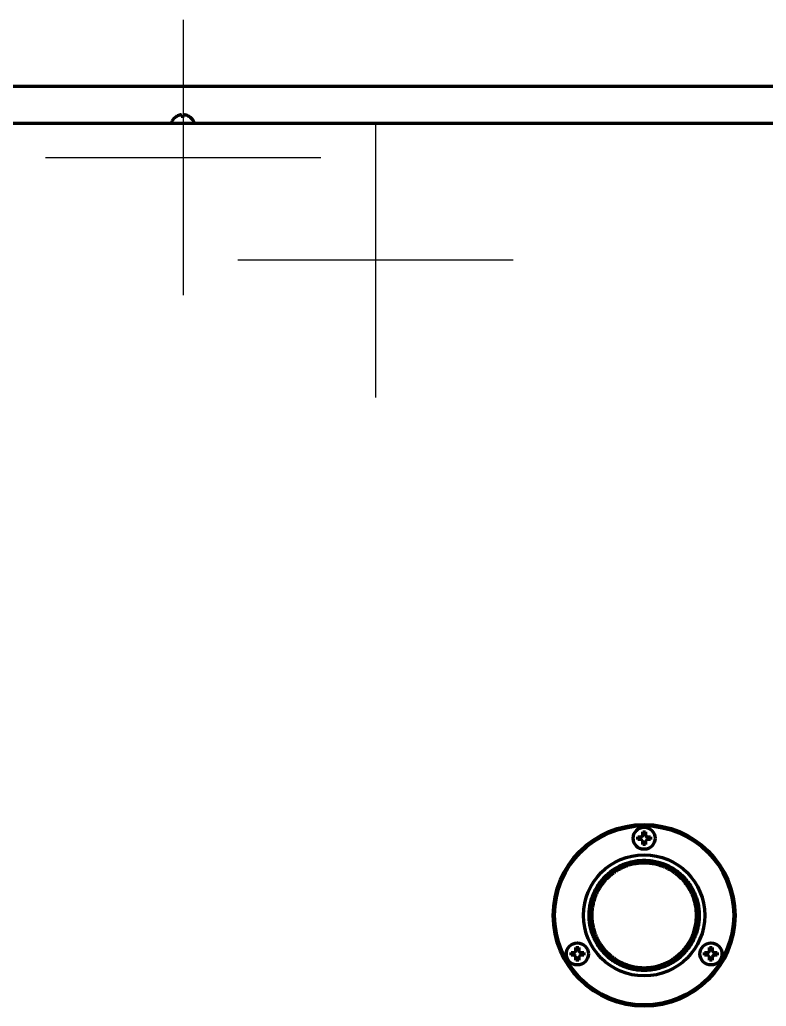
# Model space of a CAD drawing. Header units: inches. Extents: x -2983 to 7024, y 422 to 5529.
# Drawn here: x 3111.6 to 3382.6, y 1105.5 to 1463.7 of the extents above; entities that cross this region are included whole.
import ezdxf

# ---------------------------------------------------------------- set-up
doc = ezdxf.new("R2010")
doc.units = ezdxf.units.IN
doc.layers.add('GEOM', color=7, linetype='Continuous')

# ---------------------------------------------------------------- blocks, each defined once
blk = doc.blocks.new('A$C0B5A562A')
at = {"color": 6}
for p, q in [((0, 50), (0, -50)), ((-50, 0), (50, 0))]:
    blk.add_line(p, q, dxfattribs=at)
blk = doc.blocks.new('A$C76516A4E')
at = {"color": 3}
for p, q in [((0, 50), (0, -50)), ((-50, 0), (50, 0))]:
    blk.add_line(p, q, dxfattribs=at)

msp = doc.modelspace()

# ---------------------------------------------------------------- linework, layer by layer
at = {"linetype": 'Continuous', "lineweight": 70}
for p, q in [((2731.28, 1439.57), (3394.04, 1439.57)), ((2725.28, 1426.08), (3616.28, 1426.08)), ((3166.78, 1426.68), (3166.78, 1426.48)), ((3168.48, 1428.52), (3168.48, 1428.56)), ((3173.08, 1428.56), (3173.08, 1428.52)), ((3174.78, 1426.48), (3174.78, 1426.68)), ((3335.98, 1166.48), (3335.98, 1166.98)), ((3335.98, 1165.98), (3335.98, 1166.48)), ((3340.58, 1166.98), (3340.58, 1166.48)), ((3340.58, 1166.48), (3340.58, 1165.98)), ((3325.78, 1152.79), (3325.78, 1154.09)), ((3350.78, 1154.09), (3350.78, 1152.79)), ((3322.67, 1150.98), (3323.97, 1150.98)), ((3352.59, 1150.98), (3353.9, 1150.98)), ((3318.48, 1140.08), (3318.47, 1140.08)), ((3311.74, 1124.48), (3311.74, 1124.98)), ((3316.34, 1124.98), (3316.34, 1124.48)), ((3323.97, 1125.98), (3322.67, 1125.98)), ((3353.9, 1125.98), (3352.59, 1125.98)), ((3360.23, 1124.48), (3360.23, 1124.98)), ((3364.83, 1124.98), (3364.83, 1124.48)), ((3311.74, 1123.98), (3311.74, 1124.48)), ((3316.34, 1124.48), (3316.34, 1123.98)), ((3325.78, 1122.87), (3325.78, 1124.17)), ((3350.78, 1124.17), (3350.78, 1122.87)), ((3360.23, 1123.98), (3360.23, 1124.48)), ((3364.83, 1124.48), (3364.83, 1123.98))]:
    msp.add_line(p, q, dxfattribs=at)
for centre, radius in [((3338.28, 1138.48), 33), ((3338.28, 1138.48), 32.5), ((3338.28, 1166.48), 4), ((3338.28, 1138.48), 22), ((3314.04, 1124.48), 4), ((3362.53, 1124.48), 4)]:
    msp.add_circle(centre, radius, dxfattribs=at)
for centre, radius, start, end in [((3167.18, 1426.68), 0.4, 149.6988, 180), ((3167.18, 1426.48), 0.4, 180, 270), ((3170.98, 1424.46), 4.8, 121.3727, 149.6988), ((3170.59, 1424.46), 4.8, 30.3012, 58.6273), ((3174.38, 1426.48), 0.4, 270, 0), ((3174.38, 1426.68), 0.4, 0, 30.3012), ((3338.28, 1138.48), 19.88, 60, 130.8581), ((3338.28, 1138.48), 20, 128.6822, 141.3178), ((3338.28, 1138.48), 19.88, 319.0931, 60), ((3338.28, 1138.48), 20, 38.6822, 51.3178), ((3338.28, 1138.48), 19.88, 139.0087, 218.3944), ((3338.28, 1138.48), 19, 131.1395, 138.8605), ((3338.28, 1138.48), 19, 41.1395, 48.8605), ((3338.28, 1138.48), 20, 218.6822, 231.3178), ((3338.28, 1138.48), 19, 221.1395, 228.8605), ((3338.28, 1138.48), 19, 311.1395, 318.8605), ((3338.28, 1138.48), 20, 308.6822, 321.3178), ((3338.28, 1138.48), 19.88, 229.0538, 259.305)]:
    msp.add_arc(centre, radius, start, end, dxfattribs=at)
for points in [[(3169.78, 1429.07), (3169.73, 1429.06), (3169.62, 1429.03), (3169.46, 1428.98), (3169.3, 1428.92), (3169.15, 1428.86), (3168.99, 1428.8), (3168.84, 1428.72), (3168.67, 1428.63), (3168.55, 1428.56), (3168.48, 1428.52)], [(3170.28, 1429.07), (3170.26, 1429.08), (3170.21, 1429.08), (3170.13, 1429.09), (3170.06, 1429.09), (3169.99, 1429.09), (3169.92, 1429.09), (3169.85, 1429.08), (3169.81, 1429.08), (3169.78, 1429.07)], [(3171.28, 1428.52), (3171.12, 1428.54), (3170.78, 1428.57), (3170.45, 1428.54), (3170.28, 1428.52)], [(3171.78, 1429.07), (3171.76, 1429.08), (3171.71, 1429.08), (3171.64, 1429.09), (3171.57, 1429.09), (3171.5, 1429.09), (3171.43, 1429.09), (3171.36, 1429.08), (3171.31, 1429.08), (3171.28, 1429.07)], [(3171.28, 1429.07), (3171.28, 1429.06), (3171.28, 1429.03), (3171.28, 1428.98), (3171.28, 1428.92), (3171.28, 1428.86), (3171.28, 1428.8), (3171.28, 1428.72), (3171.28, 1428.63), (3171.28, 1428.56), (3171.28, 1428.52)], [(3337.78, 1167.48), (3337.78, 1167.53), (3337.78, 1167.64), (3337.78, 1167.8), (3337.78, 1167.96), (3337.78, 1168.12), (3337.78, 1168.27), (3337.78, 1168.42), (3337.78, 1168.59), (3337.78, 1168.71), (3337.78, 1168.78)], [(3337.78, 1168.78), (3337.95, 1168.78), (3338.28, 1168.78), (3338.62, 1168.78), (3338.78, 1168.78)], [(3337.28, 1165.98), (3337.23, 1165.98), (3337.12, 1165.98), (3336.96, 1165.98), (3336.8, 1165.98), (3336.65, 1165.98), (3336.49, 1165.98), (3336.34, 1165.98), (3336.17, 1165.98), (3336.05, 1165.98), (3335.98, 1165.98)], [(3337.28, 1166.98), (3337.31, 1167), (3337.36, 1167.05), (3337.43, 1167.12), (3337.5, 1167.19), (3337.57, 1167.26), (3337.64, 1167.33), (3337.71, 1167.41), (3337.76, 1167.45), (3337.78, 1167.48)], [(3337.78, 1165.48), (3337.76, 1165.5), (3337.71, 1165.55), (3337.63, 1165.63), (3337.56, 1165.7), (3337.49, 1165.77), (3337.42, 1165.84), (3337.35, 1165.91), (3337.31, 1165.95), (3337.28, 1165.98)], [(3338.78, 1164.18), (3338.62, 1164.18), (3338.28, 1164.18), (3337.95, 1164.18), (3337.78, 1164.18)], [(3338.78, 1167.48), (3338.81, 1167.45), (3338.86, 1167.4), (3338.94, 1167.33), (3339.01, 1167.26), (3339.08, 1167.18), (3339.15, 1167.12), (3339.21, 1167.05), (3339.26, 1167), (3339.28, 1166.98)], [(3339.28, 1165.98), (3339.26, 1165.95), (3339.21, 1165.91), (3339.14, 1165.84), (3339.07, 1165.76), (3339, 1165.69), (3338.93, 1165.62), (3338.86, 1165.55), (3338.81, 1165.5), (3338.78, 1165.48)], [(3338.78, 1165.48), (3338.78, 1165.42), (3338.78, 1165.32), (3338.78, 1165.15), (3338.78, 1164.99), (3338.78, 1164.84), (3338.78, 1164.69), (3338.78, 1164.53), (3338.78, 1164.36), (3338.78, 1164.24), (3338.78, 1164.18)], [(3339.28, 1166.98), (3339.34, 1166.98), (3339.45, 1166.98), (3339.61, 1166.98), (3339.77, 1166.98), (3339.92, 1166.98), (3340.07, 1166.98), (3340.23, 1166.98), (3340.4, 1166.98), (3340.52, 1166.98), (3340.58, 1166.98)], [(3313.04, 1124.98), (3313.06, 1125), (3313.11, 1125.05), (3313.18, 1125.12), (3313.25, 1125.19), (3313.32, 1125.26), (3313.39, 1125.33), (3313.46, 1125.41), (3313.51, 1125.45), (3313.54, 1125.48)], [(3313.54, 1125.48), (3313.54, 1125.53), (3313.54, 1125.64), (3313.54, 1125.8), (3313.54, 1125.96), (3313.54, 1126.12), (3313.54, 1126.27), (3313.54, 1126.42), (3313.54, 1126.59), (3313.54, 1126.71), (3313.54, 1126.78)], [(3313.54, 1126.78), (3313.7, 1126.78), (3314.04, 1126.78), (3314.37, 1126.78), (3314.54, 1126.78)], [(3314.54, 1125.48), (3314.56, 1125.45), (3314.61, 1125.4), (3314.69, 1125.33), (3314.76, 1125.26), (3314.83, 1125.18), (3314.9, 1125.12), (3314.97, 1125.05), (3315.01, 1125), (3315.04, 1124.98)], [(3315.04, 1124.98), (3315.09, 1124.98), (3315.2, 1124.98), (3315.36, 1124.98), (3315.52, 1124.98), (3315.67, 1124.98), (3315.83, 1124.98), (3315.98, 1124.98), (3316.15, 1124.98), (3316.27, 1124.98), (3316.34, 1124.98)], [(3361.53, 1124.98), (3361.56, 1125), (3361.6, 1125.05), (3361.68, 1125.12), (3361.75, 1125.19), (3361.82, 1125.26), (3361.89, 1125.33), (3361.96, 1125.41), (3362.01, 1125.45), (3362.03, 1125.48)], [(3362.03, 1125.48), (3362.03, 1125.53), (3362.03, 1125.64), (3362.03, 1125.8), (3362.03, 1125.96), (3362.03, 1126.12), (3362.03, 1126.27), (3362.03, 1126.42), (3362.03, 1126.59), (3362.03, 1126.71), (3362.03, 1126.78)], [(3362.03, 1126.78), (3362.2, 1126.78), (3362.53, 1126.78), (3362.87, 1126.78), (3363.03, 1126.78)], [(3363.03, 1125.48), (3363.06, 1125.45), (3363.11, 1125.4), (3363.18, 1125.33), (3363.26, 1125.26), (3363.33, 1125.18), (3363.39, 1125.12), (3363.46, 1125.05), (3363.51, 1125), (3363.53, 1124.98)], [(3363.53, 1124.98), (3363.59, 1124.98), (3363.7, 1124.98), (3363.86, 1124.98), (3364.02, 1124.98), (3364.17, 1124.98), (3364.32, 1124.98), (3364.48, 1124.98), (3364.65, 1124.98), (3364.77, 1124.98), (3364.83, 1124.98)], [(3313.04, 1123.98), (3312.98, 1123.98), (3312.87, 1123.98), (3312.71, 1123.98), (3312.55, 1123.98), (3312.4, 1123.98), (3312.25, 1123.98), (3312.09, 1123.98), (3311.92, 1123.98), (3311.8, 1123.98), (3311.74, 1123.98)], [(3313.54, 1123.48), (3313.51, 1123.5), (3313.46, 1123.55), (3313.38, 1123.63), (3313.31, 1123.7), (3313.24, 1123.77), (3313.17, 1123.84), (3313.1, 1123.91), (3313.06, 1123.95), (3313.04, 1123.98)], [(3314.54, 1122.18), (3314.37, 1122.18), (3314.04, 1122.18), (3313.7, 1122.18), (3313.54, 1122.18)], [(3315.04, 1123.98), (3315.01, 1123.95), (3314.96, 1123.91), (3314.89, 1123.84), (3314.82, 1123.76), (3314.75, 1123.69), (3314.68, 1123.62), (3314.61, 1123.55), (3314.56, 1123.5), (3314.54, 1123.48)], [(3314.54, 1123.48), (3314.54, 1123.42), (3314.54, 1123.32), (3314.54, 1123.15), (3314.54, 1122.99), (3314.54, 1122.84), (3314.54, 1122.69), (3314.54, 1122.53), (3314.54, 1122.36), (3314.54, 1122.24), (3314.54, 1122.18)], [(3361.53, 1123.98), (3361.48, 1123.98), (3361.37, 1123.98), (3361.21, 1123.98), (3361.05, 1123.98), (3360.89, 1123.98), (3360.74, 1123.98), (3360.59, 1123.98), (3360.42, 1123.98), (3360.3, 1123.98), (3360.23, 1123.98)], [(3362.03, 1123.48), (3362.01, 1123.5), (3361.96, 1123.55), (3361.88, 1123.63), (3361.81, 1123.7), (3361.74, 1123.77), (3361.67, 1123.84), (3361.6, 1123.91), (3361.56, 1123.95), (3361.53, 1123.98)], [(3363.03, 1122.18), (3362.87, 1122.18), (3362.53, 1122.18), (3362.2, 1122.18), (3362.03, 1122.18)], [(3363.53, 1123.98), (3363.51, 1123.95), (3363.46, 1123.91), (3363.39, 1123.84), (3363.32, 1123.76), (3363.25, 1123.69), (3363.18, 1123.62), (3363.1, 1123.55), (3363.06, 1123.5), (3363.03, 1123.48)], [(3363.03, 1123.48), (3363.03, 1123.42), (3363.03, 1123.32), (3363.03, 1123.15), (3363.03, 1122.99), (3363.03, 1122.84), (3363.03, 1122.69), (3363.03, 1122.53), (3363.03, 1122.36), (3363.03, 1122.24), (3363.03, 1122.18)]]:
    msp.add_open_spline(points, degree=3, dxfattribs=at)
for points, knots in [([(3170.28, 1428.52), (3170.28, 1428.65), (3170.28, 1428.76), (3170.28, 1428.89), (3170.28, 1428.93), (3170.28, 1429.01), (3170.28, 1429.04), (3170.28, 1429.07)], [0, 0, 0, 0, 0.5, 0.5, 0.75, 0.75, 1, 1, 1, 1]), ([(3173.08, 1428.52), (3172.88, 1428.65), (3172.67, 1428.76), (3172.35, 1428.89), (3172.24, 1428.93), (3172.01, 1429.01), (3171.9, 1429.04), (3171.78, 1429.07)], [0, 0, 0, 0, 0.5, 0.5, 0.75, 0.75, 1, 1, 1, 1]), ([(3338.78, 1168.78), (3338.78, 1168.57), (3338.78, 1168.37), (3338.78, 1168.04), (3338.78, 1167.93), (3338.78, 1167.71), (3338.78, 1167.59), (3338.78, 1167.48)], [0, 0, 0, 0, 0.5, 0.5, 0.75, 0.75, 1, 1, 1, 1]), ([(3335.98, 1166.98), (3336.19, 1166.98), (3336.4, 1166.98), (3336.72, 1166.98), (3336.83, 1166.98), (3337.06, 1166.98), (3337.17, 1166.98), (3337.28, 1166.98)], [0, 0, 0, 0, 0.5, 0.5, 0.75, 0.75, 1, 1, 1, 1]), ([(3337.78, 1164.18), (3337.78, 1164.38), (3337.78, 1164.59), (3337.78, 1164.92), (3337.78, 1165.03), (3337.78, 1165.25), (3337.78, 1165.36), (3337.78, 1165.48)], [0, 0, 0, 0, 0.5, 0.5, 0.75, 0.75, 1, 1, 1, 1]), ([(3340.58, 1165.98), (3340.38, 1165.98), (3340.17, 1165.98), (3339.85, 1165.98), (3339.74, 1165.98), (3339.51, 1165.98), (3339.4, 1165.98), (3339.28, 1165.98)], [0, 0, 0, 0, 0.5, 0.5, 0.75, 0.75, 1, 1, 1, 1]), ([(3325.78, 1154.09), (3325.79, 1154.09), (3325.8, 1154.1), (3325.84, 1154.14), (3325.88, 1154.16), (3325.93, 1154.21), (3325.94, 1154.22), (3325.97, 1154.23), (3326, 1154.26), (3326.05, 1154.3), (3326.14, 1154.37), (3326.21, 1154.42), (3326.36, 1154.53), (3326.44, 1154.59), (3326.61, 1154.72), (3326.7, 1154.78), (3326.89, 1154.92), (3326.99, 1154.98), (3327.2, 1155.12), (3327.3, 1155.19), (3327.52, 1155.34), (3327.63, 1155.41), (3327.81, 1155.52), (3327.9, 1155.57), (3327.99, 1155.62), (3328.05, 1155.66), (3328.08, 1155.68), (3328.35, 1155.84), (3328.61, 1155.98), (3329.13, 1156.26), (3329.4, 1156.4), (3329.95, 1156.66), (3330.23, 1156.79), (3330.67, 1156.97), (3330.81, 1157.03), (3331.04, 1157.12), (3331.11, 1157.15), (3331.26, 1157.2), (3331.34, 1157.23), (3331.72, 1157.37), (3332.03, 1157.48), (3332.65, 1157.67), (3332.97, 1157.76), (3333.61, 1157.93), (3333.93, 1158), (3334.58, 1158.14), (3334.92, 1158.19), (3335.33, 1158.26), (3335.42, 1158.27), (3335.59, 1158.3), (3335.84, 1158.33), (3336.09, 1158.36), (3336.6, 1158.41), (3337.27, 1158.46), (3338.28, 1158.49), (3339.3, 1158.46), (3339.98, 1158.41), (3340.4, 1158.37), (3340.48, 1158.36), (3340.65, 1158.34), (3340.91, 1158.31), (3341.16, 1158.27), (3341.66, 1158.19), (3341.99, 1158.13), (3342.64, 1158), (3342.96, 1157.93), (3343.6, 1157.76), (3343.91, 1157.67), (3344.54, 1157.48), (3344.85, 1157.37), (3345.23, 1157.23), (3345.3, 1157.21), (3345.45, 1157.15), (3345.68, 1157.06), (3345.9, 1156.97), (3346.33, 1156.79), (3346.62, 1156.66), (3347.17, 1156.4), (3347.44, 1156.26), (3347.96, 1155.98), (3348.21, 1155.84), (3348.52, 1155.66), (3348.58, 1155.63), (3348.7, 1155.55), (3348.76, 1155.52), (3348.93, 1155.41), (3349.04, 1155.34), (3349.26, 1155.19), (3349.37, 1155.12), (3349.58, 1154.98), (3349.68, 1154.92), (3349.8, 1154.83), (3349.82, 1154.82), (3349.87, 1154.78), (3349.94, 1154.73), (3350, 1154.68), (3350.13, 1154.59), (3350.21, 1154.53), (3350.36, 1154.42), (3350.43, 1154.37), (3350.5, 1154.31), (3350.52, 1154.3), (3350.55, 1154.28), (3350.56, 1154.27), (3350.6, 1154.23), (3350.63, 1154.22), (3350.69, 1154.16), (3350.73, 1154.14), (3350.75, 1154.11), (3350.76, 1154.11), (3350.77, 1154.1), (3350.77, 1154.1), (3350.78, 1154.09), (3350.78, 1154.09), (3350.78, 1154.09)], [0, 0, 0, 0, 0.015003, 0.015003, 0.030643, 0.030643, 0.034552, 0.034552, 0.038462, 0.046282, 0.046282, 0.061921, 0.061921, 0.07756, 0.07756, 0.0932, 0.0932, 0.108839, 0.108839, 0.124478, 0.124478, 0.140118, 0.140118, 0.147937, 0.151847, 0.151847, 0.155757, 0.155757, 0.187036, 0.187036, 0.218314, 0.218314, 0.249593, 0.249593, 0.265232, 0.265232, 0.273052, 0.273052, 0.280872, 0.280872, 0.31215, 0.31215, 0.343429, 0.343429, 0.374707, 0.374707, 0.405986, 0.405986, 0.413806, 0.413806, 0.421625, 0.437265, 0.437265, 0.468543, 0.499822, 0.531101, 0.562379, 0.562379, 0.570199, 0.570199, 0.578018, 0.593658, 0.593658, 0.624936, 0.624936, 0.656215, 0.656215, 0.687494, 0.687494, 0.718772, 0.718772, 0.726592, 0.726592, 0.734412, 0.750051, 0.750051, 0.78133, 0.78133, 0.812608, 0.812608, 0.843887, 0.843887, 0.851706, 0.851706, 0.859526, 0.859526, 0.875165, 0.875165, 0.890805, 0.890805, 0.906444, 0.906444, 0.910354, 0.910354, 0.914264, 0.922083, 0.922083, 0.937723, 0.937723, 0.953362, 0.953362, 0.957272, 0.957272, 0.961182, 0.961182, 0.969001, 0.969001, 0.984641, 0.984641, 0.98855, 0.98855, 0.99246, 0.99246, 1, 1, 1, 1]), ([(3350.78, 1152.79), (3350.78, 1152.79), (3350.77, 1152.8), (3350.73, 1152.84), (3350.69, 1152.87), (3350.64, 1152.92), (3350.62, 1152.93), (3350.6, 1152.95), (3350.56, 1152.98), (3350.52, 1153.01), (3350.43, 1153.09), (3350.36, 1153.15), (3350.25, 1153.24), (3350.21, 1153.27), (3350.15, 1153.32), (3350.13, 1153.33), (3350.09, 1153.37), (3350.06, 1153.38), (3349.96, 1153.47), (3349.87, 1153.54), (3349.68, 1153.68), (3349.58, 1153.76), (3349.37, 1153.91), (3349.27, 1153.98), (3349.05, 1154.13), (3348.94, 1154.21), (3348.77, 1154.33), (3348.71, 1154.36), (3348.62, 1154.42), (3348.59, 1154.44), (3348.53, 1154.48), (3348.5, 1154.5), (3348.23, 1154.67), (3347.98, 1154.82), (3347.46, 1155.12), (3347.19, 1155.26), (3346.64, 1155.54), (3346.36, 1155.68), (3345.92, 1155.87), (3345.78, 1155.94), (3345.55, 1156.03), (3345.48, 1156.06), (3345.33, 1156.12), (3345.25, 1156.15), (3344.87, 1156.3), (3344.56, 1156.41), (3343.94, 1156.62), (3343.62, 1156.72), (3342.98, 1156.89), (3342.66, 1156.97), (3342, 1157.11), (3341.67, 1157.18), (3341.24, 1157.25), (3341.16, 1157.26), (3340.99, 1157.28), (3340.74, 1157.32), (3340.48, 1157.35), (3339.98, 1157.41), (3339.3, 1157.46), (3338.62, 1157.48), (3337.94, 1157.48), (3337.6, 1157.47), (3337.08, 1157.44), (3336.83, 1157.42), (3336.57, 1157.4), (3336.4, 1157.38), (3336.32, 1157.38), (3335.89, 1157.33), (3335.55, 1157.28), (3334.88, 1157.17), (3334.55, 1157.11), (3333.9, 1156.97), (3333.57, 1156.89), (3332.93, 1156.71), (3332.62, 1156.62), (3332.15, 1156.46), (3331.99, 1156.41), (3331.76, 1156.32), (3331.68, 1156.29), (3331.53, 1156.24), (3331.45, 1156.21), (3331.08, 1156.06), (3330.78, 1155.94), (3330.2, 1155.68), (3329.92, 1155.54), (3329.38, 1155.26), (3329.11, 1155.12), (3328.6, 1154.82), (3328.35, 1154.67), (3328.04, 1154.48), (3327.98, 1154.44), (3327.87, 1154.37), (3327.81, 1154.33), (3327.63, 1154.21), (3327.52, 1154.14), (3327.3, 1153.98), (3327.19, 1153.91), (3326.99, 1153.76), (3326.89, 1153.68), (3326.77, 1153.59), (3326.75, 1153.57), (3326.7, 1153.54), (3326.68, 1153.52), (3326.61, 1153.47), (3326.57, 1153.43), (3326.44, 1153.33), (3326.36, 1153.27), (3326.21, 1153.15), (3326.14, 1153.09), (3326.05, 1153.01), (3326.02, 1152.99), (3325.98, 1152.96), (3325.97, 1152.95), (3325.94, 1152.93), (3325.93, 1152.92), (3325.88, 1152.87), (3325.84, 1152.84), (3325.8, 1152.8), (3325.78, 1152.79), (3325.78, 1152.79)], [0, 0, 0, 0, 0.015015, 0.015015, 0.030652, 0.030652, 0.034561, 0.034561, 0.03847, 0.046289, 0.046289, 0.061926, 0.061926, 0.069744, 0.069744, 0.073654, 0.073654, 0.077563, 0.077563, 0.0932, 0.0932, 0.108837, 0.108837, 0.124474, 0.124474, 0.140111, 0.140111, 0.147929, 0.147929, 0.151839, 0.151839, 0.155748, 0.155748, 0.187022, 0.187022, 0.218296, 0.218296, 0.24957, 0.24957, 0.265207, 0.265207, 0.273025, 0.273025, 0.280844, 0.280844, 0.312118, 0.312118, 0.343392, 0.343392, 0.374666, 0.374666, 0.40594, 0.40594, 0.413758, 0.413758, 0.421577, 0.437214, 0.437214, 0.468488, 0.499762, 0.499762, 0.531036, 0.531036, 0.546673, 0.554491, 0.554491, 0.56231, 0.56231, 0.593584, 0.593584, 0.624858, 0.624858, 0.656132, 0.656132, 0.687406, 0.687406, 0.703043, 0.703043, 0.710861, 0.710861, 0.71868, 0.71868, 0.749954, 0.749954, 0.781228, 0.781228, 0.812502, 0.812502, 0.843776, 0.843776, 0.851594, 0.851594, 0.859413, 0.859413, 0.87505, 0.87505, 0.890687, 0.890687, 0.906324, 0.906324, 0.910233, 0.910233, 0.914142, 0.914142, 0.921961, 0.921961, 0.937597, 0.937597, 0.953234, 0.953234, 0.961053, 0.961053, 0.964962, 0.964962, 0.968871, 0.968871, 0.984508, 0.984508, 1, 1, 1, 1]), ([(3322.67, 1125.98), (3322.67, 1125.98), (3322.66, 1125.99), (3322.63, 1126.04), (3322.6, 1126.07), (3322.56, 1126.12), (3322.55, 1126.14), (3322.53, 1126.16), (3322.5, 1126.2), (3322.46, 1126.24), (3322.39, 1126.33), (3322.34, 1126.4), (3322.23, 1126.55), (3322.17, 1126.63), (3322.05, 1126.8), (3321.98, 1126.89), (3321.85, 1127.08), (3321.78, 1127.18), (3321.64, 1127.39), (3321.57, 1127.49), (3321.43, 1127.71), (3321.36, 1127.83), (3321.25, 1128), (3321.19, 1128.09), (3321.14, 1128.18), (3321.1, 1128.24), (3321.08, 1128.27), (3320.92, 1128.54), (3320.78, 1128.8), (3320.5, 1129.32), (3320.37, 1129.59), (3320.1, 1130.14), (3319.98, 1130.42), (3319.79, 1130.86), (3319.73, 1131), (3319.64, 1131.23), (3319.62, 1131.3), (3319.56, 1131.45), (3319.53, 1131.53), (3319.39, 1131.91), (3319.29, 1132.22), (3319.09, 1132.84), (3319, 1133.16), (3318.84, 1133.8), (3318.76, 1134.12), (3318.63, 1134.77), (3318.57, 1135.1), (3318.5, 1135.52), (3318.49, 1135.61), (3318.47, 1135.77), (3318.43, 1136.03), (3318.4, 1136.28), (3318.35, 1136.79), (3318.33, 1137.13), (3318.3, 1137.64), (3318.29, 1137.81), (3318.29, 1138.15), (3318.28, 1138.32), (3318.28, 1138.83), (3318.29, 1139.18), (3318.33, 1139.85), (3318.38, 1140.53), (3318.47, 1141.19), (3318.57, 1141.85), (3318.63, 1142.18), (3318.73, 1142.67), (3318.76, 1142.84), (3318.82, 1143.08), (3318.84, 1143.16), (3318.88, 1143.32), (3318.9, 1143.4), (3319, 1143.81), (3319.09, 1144.12), (3319.29, 1144.75), (3319.39, 1145.05), (3319.61, 1145.65), (3319.73, 1145.95), (3319.97, 1146.52), (3320.1, 1146.81), (3320.3, 1147.22), (3320.36, 1147.36), (3320.47, 1147.56), (3320.5, 1147.63), (3320.57, 1147.76), (3320.6, 1147.83), (3320.78, 1148.16), (3320.92, 1148.41), (3321.14, 1148.77), (3321.21, 1148.89), (3321.35, 1149.12), (3321.42, 1149.24), (3321.53, 1149.4), (3321.57, 1149.46), (3321.64, 1149.56), (3321.67, 1149.62), (3321.78, 1149.77), (3321.85, 1149.87), (3321.98, 1150.06), (3322.04, 1150.15), (3322.17, 1150.32), (3322.23, 1150.4), (3322.3, 1150.5), (3322.31, 1150.52), (3322.34, 1150.55), (3322.35, 1150.57), (3322.39, 1150.62), (3322.42, 1150.65), (3322.49, 1150.74), (3322.53, 1150.8), (3322.58, 1150.86), (3322.6, 1150.88), (3322.62, 1150.91), (3322.62, 1150.92), (3322.63, 1150.93), (3322.64, 1150.94), (3322.66, 1150.97), (3322.67, 1150.98), (3322.67, 1150.98)], [0, 0, 0, 0, 0.015001, 0.015001, 0.030638, 0.030638, 0.034548, 0.034548, 0.038457, 0.046276, 0.046276, 0.061913, 0.061913, 0.07755, 0.07755, 0.093188, 0.093188, 0.108825, 0.108825, 0.124463, 0.124463, 0.1401, 0.1401, 0.147919, 0.151828, 0.151828, 0.155737, 0.155737, 0.187012, 0.187012, 0.218287, 0.218287, 0.249561, 0.249561, 0.265199, 0.265199, 0.273017, 0.273017, 0.280836, 0.280836, 0.312111, 0.312111, 0.343385, 0.343385, 0.37466, 0.37466, 0.405935, 0.405935, 0.413753, 0.413753, 0.421572, 0.437209, 0.437209, 0.468484, 0.468484, 0.484122, 0.484122, 0.499759, 0.499759, 0.531034, 0.531034, 0.562308, 0.593583, 0.593583, 0.624858, 0.624858, 0.640495, 0.640495, 0.648314, 0.648314, 0.656132, 0.656132, 0.687407, 0.687407, 0.718682, 0.718682, 0.749956, 0.749956, 0.781231, 0.781231, 0.796868, 0.796868, 0.804687, 0.804687, 0.812506, 0.812506, 0.84378, 0.84378, 0.859418, 0.859418, 0.875055, 0.875055, 0.882874, 0.882874, 0.890693, 0.890693, 0.90633, 0.90633, 0.921967, 0.921967, 0.937605, 0.937605, 0.941514, 0.941514, 0.945423, 0.945423, 0.953242, 0.953242, 0.968879, 0.968879, 0.976698, 0.976698, 0.980607, 0.980607, 0.984517, 0.984517, 1, 1, 1, 1]), ([(3323.97, 1150.98), (3323.97, 1150.98), (3323.96, 1150.96), (3323.92, 1150.92), (3323.89, 1150.88), (3323.85, 1150.83), (3323.84, 1150.82), (3323.82, 1150.79), (3323.78, 1150.76), (3323.75, 1150.71), (3323.67, 1150.62), (3323.61, 1150.55), (3323.52, 1150.44), (3323.49, 1150.4), (3323.44, 1150.34), (3323.43, 1150.32), (3323.39, 1150.28), (3323.38, 1150.26), (3323.29, 1150.15), (3323.22, 1150.06), (3323.08, 1149.87), (3323.01, 1149.77), (3322.86, 1149.57), (3322.78, 1149.46), (3322.63, 1149.25), (3322.55, 1149.13), (3322.44, 1148.96), (3322.4, 1148.9), (3322.34, 1148.81), (3322.32, 1148.78), (3322.28, 1148.73), (3322.27, 1148.7), (3322.09, 1148.42), (3321.94, 1148.17), (3321.65, 1147.66), (3321.5, 1147.39), (3321.22, 1146.84), (3321.09, 1146.56), (3320.89, 1146.12), (3320.83, 1145.98), (3320.73, 1145.75), (3320.7, 1145.68), (3320.64, 1145.53), (3320.61, 1145.45), (3320.46, 1145.07), (3320.35, 1144.77), (3320.15, 1144.14), (3320.05, 1143.83), (3319.87, 1143.19), (3319.79, 1142.86), (3319.65, 1142.2), (3319.59, 1141.87), (3319.52, 1141.45), (3319.5, 1141.37), (3319.48, 1141.2), (3319.44, 1140.94), (3319.41, 1140.69), (3319.36, 1140.18), (3319.33, 1139.84), (3319.3, 1139.32), (3319.3, 1139.15), (3319.29, 1138.81), (3319.28, 1138.64), (3319.28, 1138.12), (3319.29, 1137.78), (3319.33, 1137.1), (3319.39, 1136.42), (3319.48, 1135.75), (3319.59, 1135.08), (3319.65, 1134.75), (3319.76, 1134.26), (3319.8, 1134.1), (3319.86, 1133.85), (3319.88, 1133.77), (3319.92, 1133.61), (3319.94, 1133.53), (3320.05, 1133.12), (3320.15, 1132.81), (3320.35, 1132.18), (3320.46, 1131.88), (3320.7, 1131.28), (3320.82, 1130.98), (3321.08, 1130.41), (3321.22, 1130.13), (3321.43, 1129.71), (3321.5, 1129.57), (3321.64, 1129.3), (3321.72, 1129.17), (3321.94, 1128.78), (3322.09, 1128.53), (3322.32, 1128.17), (3322.4, 1128.05), (3322.55, 1127.82), (3322.63, 1127.71), (3322.74, 1127.55), (3322.78, 1127.49), (3322.84, 1127.41), (3322.86, 1127.39), (3322.89, 1127.33), (3322.91, 1127.31), (3323.01, 1127.18), (3323.08, 1127.08), (3323.22, 1126.89), (3323.29, 1126.8), (3323.43, 1126.63), (3323.49, 1126.55), (3323.57, 1126.46), (3323.58, 1126.44), (3323.61, 1126.4), (3323.66, 1126.35), (3323.7, 1126.3), (3323.77, 1126.21), (3323.82, 1126.16), (3323.87, 1126.1), (3323.87, 1126.09), (3323.89, 1126.07), (3323.9, 1126.06), (3323.92, 1126.04), (3323.93, 1126.02), (3323.96, 1125.99), (3323.97, 1125.98), (3323.97, 1125.98)], [0, 0, 0, 0, 0.015014, 0.015014, 0.030651, 0.030651, 0.034561, 0.034561, 0.03847, 0.046288, 0.046288, 0.061925, 0.061925, 0.069744, 0.069744, 0.073653, 0.073653, 0.077562, 0.077562, 0.093199, 0.093199, 0.108837, 0.108837, 0.124474, 0.124474, 0.140111, 0.140111, 0.147929, 0.147929, 0.151838, 0.151838, 0.155748, 0.155748, 0.187022, 0.187022, 0.218296, 0.218296, 0.24957, 0.24957, 0.265207, 0.265207, 0.273025, 0.273025, 0.280844, 0.280844, 0.312118, 0.312118, 0.343392, 0.343392, 0.374666, 0.374666, 0.40594, 0.40594, 0.413759, 0.413759, 0.421577, 0.437214, 0.437214, 0.468488, 0.468488, 0.484125, 0.484125, 0.499762, 0.499762, 0.531036, 0.531036, 0.56231, 0.593584, 0.593584, 0.624858, 0.624858, 0.640495, 0.640495, 0.648314, 0.648314, 0.656132, 0.656132, 0.687406, 0.687406, 0.718681, 0.718681, 0.749955, 0.749955, 0.781229, 0.781229, 0.796866, 0.796866, 0.812503, 0.812503, 0.843777, 0.843777, 0.859414, 0.859414, 0.875051, 0.875051, 0.882869, 0.882869, 0.886779, 0.886779, 0.890688, 0.890688, 0.906325, 0.906325, 0.921962, 0.921962, 0.937599, 0.937599, 0.941508, 0.941508, 0.945417, 0.953236, 0.953236, 0.968873, 0.968873, 0.972782, 0.972782, 0.976691, 0.976691, 0.98451, 0.98451, 1, 1, 1, 1]), ([(3352.59, 1125.98), (3352.59, 1125.98), (3352.6, 1125.99), (3352.64, 1126.04), (3352.67, 1126.07), (3352.72, 1126.13), (3352.73, 1126.14), (3352.75, 1126.16), (3352.78, 1126.2), (3352.82, 1126.24), (3352.9, 1126.33), (3352.95, 1126.4), (3353.04, 1126.51), (3353.08, 1126.55), (3353.12, 1126.61), (3353.14, 1126.63), (3353.17, 1126.67), (3353.19, 1126.7), (3353.28, 1126.8), (3353.35, 1126.89), (3353.49, 1127.08), (3353.56, 1127.18), (3353.71, 1127.39), (3353.79, 1127.49), (3353.94, 1127.71), (3354.01, 1127.82), (3354.13, 1127.99), (3354.17, 1128.05), (3354.23, 1128.14), (3354.25, 1128.17), (3354.28, 1128.23), (3354.3, 1128.26), (3354.48, 1128.53), (3354.63, 1128.78), (3354.92, 1129.3), (3355.07, 1129.57), (3355.35, 1130.11), (3355.48, 1130.4), (3355.68, 1130.83), (3355.74, 1130.98), (3355.84, 1131.2), (3355.87, 1131.28), (3355.93, 1131.43), (3355.96, 1131.5), (3356.11, 1131.88), (3356.22, 1132.19), (3356.42, 1132.81), (3356.52, 1133.13), (3356.69, 1133.77), (3356.77, 1134.09), (3356.92, 1134.75), (3356.98, 1135.08), (3357.05, 1135.5), (3357.06, 1135.59), (3357.09, 1135.76), (3357.12, 1136.01), (3357.16, 1136.27), (3357.21, 1136.78), (3357.24, 1137.12), (3357.27, 1137.63), (3357.27, 1137.8), (3357.28, 1138.15), (3357.28, 1138.32), (3357.28, 1138.84), (3357.27, 1139.18), (3357.24, 1139.86), (3357.18, 1140.54), (3357.09, 1141.21), (3356.98, 1141.87), (3356.92, 1142.2), (3356.81, 1142.7), (3356.77, 1142.86), (3356.71, 1143.1), (3356.69, 1143.19), (3356.65, 1143.35), (3356.63, 1143.43), (3356.52, 1143.83), (3356.42, 1144.15), (3356.21, 1144.77), (3356.1, 1145.08), (3355.87, 1145.68), (3355.75, 1145.97), (3355.49, 1146.55), (3355.35, 1146.83), (3355.14, 1147.24), (3355.07, 1147.38), (3354.92, 1147.65), (3354.85, 1147.78), (3354.63, 1148.17), (3354.47, 1148.42), (3354.25, 1148.78), (3354.17, 1148.9), (3354.02, 1149.13), (3353.94, 1149.24), (3353.83, 1149.41), (3353.79, 1149.46), (3353.73, 1149.54), (3353.71, 1149.57), (3353.67, 1149.62), (3353.65, 1149.65), (3353.56, 1149.77), (3353.49, 1149.87), (3353.34, 1150.06), (3353.27, 1150.15), (3353.14, 1150.32), (3353.08, 1150.4), (3353, 1150.5), (3352.98, 1150.52), (3352.95, 1150.55), (3352.91, 1150.6), (3352.87, 1150.65), (3352.79, 1150.74), (3352.75, 1150.8), (3352.7, 1150.85), (3352.69, 1150.86), (3352.68, 1150.88), (3352.67, 1150.89), (3352.65, 1150.92), (3352.63, 1150.93), (3352.6, 1150.97), (3352.59, 1150.98), (3352.59, 1150.98)], [0, 0, 0, 0, 0.015014, 0.015014, 0.030651, 0.030651, 0.034561, 0.034561, 0.03847, 0.046288, 0.046288, 0.061925, 0.061925, 0.069744, 0.069744, 0.073653, 0.073653, 0.077562, 0.077562, 0.093199, 0.093199, 0.108837, 0.108837, 0.124474, 0.124474, 0.140111, 0.140111, 0.147929, 0.147929, 0.151838, 0.151838, 0.155748, 0.155748, 0.187022, 0.187022, 0.218296, 0.218296, 0.24957, 0.24957, 0.265207, 0.265207, 0.273025, 0.273025, 0.280844, 0.280844, 0.312118, 0.312118, 0.343392, 0.343392, 0.374666, 0.374666, 0.40594, 0.40594, 0.413759, 0.413759, 0.421577, 0.437214, 0.437214, 0.468488, 0.468488, 0.484125, 0.484125, 0.499762, 0.499762, 0.531036, 0.531036, 0.56231, 0.593584, 0.593584, 0.624858, 0.624858, 0.640495, 0.640495, 0.648314, 0.648314, 0.656132, 0.656132, 0.687406, 0.687406, 0.718681, 0.718681, 0.749955, 0.749955, 0.781229, 0.781229, 0.796866, 0.796866, 0.812503, 0.812503, 0.843777, 0.843777, 0.859414, 0.859414, 0.875051, 0.875051, 0.882869, 0.882869, 0.886779, 0.886779, 0.890688, 0.890688, 0.906325, 0.906325, 0.921962, 0.921962, 0.937599, 0.937599, 0.941508, 0.941508, 0.945417, 0.953236, 0.953236, 0.968873, 0.968873, 0.972782, 0.972782, 0.976691, 0.976691, 0.98451, 0.98451, 1, 1, 1, 1]), ([(3353.9, 1150.98), (3353.9, 1150.98), (3353.91, 1150.96), (3353.94, 1150.92), (3353.97, 1150.89), (3354.01, 1150.83), (3354.02, 1150.82), (3354.04, 1150.8), (3354.07, 1150.76), (3354.1, 1150.71), (3354.17, 1150.62), (3354.23, 1150.56), (3354.34, 1150.41), (3354.4, 1150.33), (3354.52, 1150.15), (3354.59, 1150.06), (3354.72, 1149.87), (3354.79, 1149.77), (3354.93, 1149.57), (3355, 1149.46), (3355.14, 1149.24), (3355.21, 1149.13), (3355.32, 1148.95), (3355.37, 1148.87), (3355.43, 1148.78), (3355.47, 1148.72), (3355.48, 1148.69), (3355.65, 1148.41), (3355.79, 1148.16), (3356.07, 1147.64), (3356.2, 1147.37), (3356.46, 1146.82), (3356.59, 1146.53), (3356.78, 1146.1), (3356.84, 1145.95), (3356.92, 1145.73), (3356.95, 1145.65), (3357.01, 1145.5), (3357.04, 1145.43), (3357.18, 1145.05), (3357.28, 1144.74), (3357.48, 1144.11), (3357.57, 1143.8), (3357.73, 1143.16), (3357.81, 1142.84), (3357.94, 1142.18), (3358, 1141.85), (3358.06, 1141.43), (3358.08, 1141.35), (3358.1, 1141.18), (3358.13, 1140.93), (3358.16, 1140.68), (3358.22, 1140.17), (3358.24, 1139.83), (3358.27, 1139.32), (3358.27, 1139.15), (3358.28, 1138.81), (3358.28, 1138.63), (3358.28, 1138.12), (3358.27, 1137.78), (3358.24, 1137.1), (3358.19, 1136.43), (3358.1, 1135.76), (3358, 1135.1), (3357.94, 1134.77), (3357.84, 1134.28), (3357.8, 1134.12), (3357.75, 1133.88), (3357.73, 1133.79), (3357.69, 1133.63), (3357.67, 1133.55), (3357.56, 1133.15), (3357.47, 1132.83), (3357.28, 1132.21), (3357.18, 1131.9), (3356.96, 1131.3), (3356.84, 1131.01), (3356.6, 1130.43), (3356.47, 1130.15), (3356.27, 1129.73), (3356.21, 1129.6), (3356.1, 1129.39), (3356.07, 1129.33), (3356, 1129.19), (3355.96, 1129.13), (3355.79, 1128.8), (3355.65, 1128.55), (3355.43, 1128.18), (3355.36, 1128.06), (3355.22, 1127.83), (3355.14, 1127.72), (3355.04, 1127.55), (3355, 1127.5), (3354.93, 1127.39), (3354.89, 1127.34), (3354.79, 1127.18), (3354.72, 1127.08), (3354.59, 1126.89), (3354.52, 1126.8), (3354.4, 1126.63), (3354.34, 1126.55), (3354.27, 1126.46), (3354.25, 1126.44), (3354.23, 1126.4), (3354.21, 1126.39), (3354.18, 1126.33), (3354.15, 1126.3), (3354.08, 1126.21), (3354.04, 1126.16), (3353.99, 1126.09), (3353.97, 1126.07), (3353.95, 1126.05), (3353.95, 1126.04), (3353.93, 1126.03), (3353.93, 1126.02), (3353.91, 1125.99), (3353.9, 1125.98), (3353.9, 1125.98)], [0, 0, 0, 0, 0.015001, 0.015001, 0.030638, 0.030638, 0.034548, 0.034548, 0.038457, 0.046276, 0.046276, 0.061913, 0.061913, 0.07755, 0.07755, 0.093188, 0.093188, 0.108825, 0.108825, 0.124463, 0.124463, 0.1401, 0.1401, 0.147919, 0.151828, 0.151828, 0.155737, 0.155737, 0.187012, 0.187012, 0.218287, 0.218287, 0.249561, 0.249561, 0.265199, 0.265199, 0.273017, 0.273017, 0.280836, 0.280836, 0.312111, 0.312111, 0.343385, 0.343385, 0.37466, 0.37466, 0.405935, 0.405935, 0.413753, 0.413753, 0.421572, 0.437209, 0.437209, 0.468484, 0.468484, 0.484122, 0.484122, 0.499759, 0.499759, 0.531034, 0.531034, 0.562308, 0.593583, 0.593583, 0.624858, 0.624858, 0.640495, 0.640495, 0.648314, 0.648314, 0.656132, 0.656132, 0.687407, 0.687407, 0.718682, 0.718682, 0.749956, 0.749956, 0.781231, 0.781231, 0.796868, 0.796868, 0.804687, 0.804687, 0.812506, 0.812506, 0.84378, 0.84378, 0.859418, 0.859418, 0.875055, 0.875055, 0.882874, 0.882874, 0.890693, 0.890693, 0.90633, 0.90633, 0.921967, 0.921967, 0.937605, 0.937605, 0.941514, 0.941514, 0.945423, 0.945423, 0.953242, 0.953242, 0.968879, 0.968879, 0.976698, 0.976698, 0.980607, 0.980607, 0.984517, 0.984517, 1, 1, 1, 1]), ([(3311.74, 1124.98), (3311.94, 1124.98), (3312.15, 1124.98), (3312.47, 1124.98), (3312.58, 1124.98), (3312.81, 1124.98), (3312.92, 1124.98), (3313.04, 1124.98)], [0, 0, 0, 0, 0.5, 0.5, 0.75, 0.75, 1, 1, 1, 1]), ([(3314.54, 1126.78), (3314.54, 1126.57), (3314.54, 1126.37), (3314.54, 1126.04), (3314.54, 1125.93), (3314.54, 1125.71), (3314.54, 1125.59), (3314.54, 1125.48)], [0, 0, 0, 0, 0.5, 0.5, 0.75, 0.75, 1, 1, 1, 1]), ([(3360.23, 1124.98), (3360.44, 1124.98), (3360.65, 1124.98), (3360.97, 1124.98), (3361.08, 1124.98), (3361.3, 1124.98), (3361.42, 1124.98), (3361.53, 1124.98)], [0, 0, 0, 0, 0.5, 0.5, 0.75, 0.75, 1, 1, 1, 1]), ([(3363.03, 1126.78), (3363.03, 1126.57), (3363.03, 1126.37), (3363.03, 1126.04), (3363.03, 1125.93), (3363.03, 1125.71), (3363.03, 1125.59), (3363.03, 1125.48)], [0, 0, 0, 0, 0.5, 0.5, 0.75, 0.75, 1, 1, 1, 1]), ([(3313.54, 1122.18), (3313.54, 1122.38), (3313.54, 1122.59), (3313.54, 1122.92), (3313.54, 1123.03), (3313.54, 1123.25), (3313.54, 1123.36), (3313.54, 1123.48)], [0, 0, 0, 0, 0.5, 0.5, 0.75, 0.75, 1, 1, 1, 1]), ([(3316.34, 1123.98), (3316.13, 1123.98), (3315.92, 1123.98), (3315.6, 1123.98), (3315.49, 1123.98), (3315.26, 1123.98), (3315.15, 1123.98), (3315.04, 1123.98)], [0, 0, 0, 0, 0.5, 0.5, 0.75, 0.75, 1, 1, 1, 1]), ([(3325.78, 1124.17), (3325.79, 1124.17), (3325.8, 1124.16), (3325.84, 1124.12), (3325.88, 1124.09), (3325.93, 1124.04), (3325.94, 1124.03), (3325.97, 1124.01), (3326.01, 1123.98), (3326.05, 1123.94), (3326.14, 1123.86), (3326.21, 1123.81), (3326.32, 1123.72), (3326.36, 1123.69), (3326.42, 1123.64), (3326.44, 1123.62), (3326.48, 1123.59), (3326.5, 1123.57), (3326.61, 1123.49), (3326.7, 1123.42), (3326.89, 1123.27), (3326.99, 1123.2), (3327.19, 1123.05), (3327.3, 1122.97), (3327.52, 1122.82), (3327.63, 1122.75), (3327.8, 1122.63), (3327.86, 1122.59), (3327.95, 1122.53), (3327.98, 1122.51), (3328.04, 1122.48), (3328.07, 1122.46), (3328.34, 1122.28), (3328.59, 1122.13), (3329.11, 1121.84), (3329.38, 1121.69), (3329.93, 1121.41), (3330.21, 1121.28), (3330.64, 1121.08), (3330.79, 1121.02), (3331.01, 1120.92), (3331.09, 1120.89), (3331.24, 1120.83), (3331.32, 1120.8), (3331.7, 1120.65), (3332, 1120.54), (3332.63, 1120.34), (3332.95, 1120.24), (3333.59, 1120.06), (3333.91, 1119.98), (3334.57, 1119.84), (3334.9, 1119.78), (3335.32, 1119.71), (3335.41, 1119.7), (3335.58, 1119.67), (3335.83, 1119.64), (3336.08, 1119.6), (3336.59, 1119.55), (3337.27, 1119.5), (3337.95, 1119.48), (3338.63, 1119.48), (3338.97, 1119.49), (3339.48, 1119.51), (3339.74, 1119.53), (3340, 1119.55), (3340.17, 1119.57), (3340.25, 1119.58), (3340.68, 1119.63), (3341.02, 1119.67), (3341.69, 1119.78), (3342.02, 1119.84), (3342.67, 1119.99), (3342.99, 1120.07), (3343.63, 1120.24), (3343.95, 1120.34), (3344.42, 1120.49), (3344.58, 1120.55), (3344.81, 1120.63), (3344.88, 1120.66), (3345.04, 1120.72), (3345.11, 1120.75), (3345.49, 1120.9), (3345.79, 1121.02), (3346.36, 1121.28), (3346.65, 1121.41), (3347.19, 1121.69), (3347.46, 1121.84), (3347.97, 1122.13), (3348.22, 1122.28), (3348.52, 1122.47), (3348.58, 1122.51), (3348.7, 1122.59), (3348.76, 1122.63), (3348.94, 1122.74), (3349.05, 1122.82), (3349.27, 1122.97), (3349.37, 1123.05), (3349.58, 1123.2), (3349.68, 1123.27), (3349.8, 1123.36), (3349.82, 1123.38), (3349.87, 1123.42), (3349.89, 1123.43), (3349.96, 1123.49), (3350, 1123.52), (3350.13, 1123.62), (3350.21, 1123.69), (3350.36, 1123.81), (3350.43, 1123.86), (3350.52, 1123.94), (3350.55, 1123.96), (3350.59, 1124), (3350.6, 1124.01), (3350.62, 1124.03), (3350.64, 1124.04), (3350.69, 1124.09), (3350.73, 1124.12), (3350.77, 1124.16), (3350.78, 1124.17), (3350.78, 1124.17)], [0, 0, 0, 0, 0.015015, 0.015015, 0.030652, 0.030652, 0.034561, 0.034561, 0.03847, 0.046289, 0.046289, 0.061926, 0.061926, 0.069744, 0.069744, 0.073654, 0.073654, 0.077563, 0.077563, 0.0932, 0.0932, 0.108837, 0.108837, 0.124474, 0.124474, 0.140111, 0.140111, 0.147929, 0.147929, 0.151839, 0.151839, 0.155748, 0.155748, 0.187022, 0.187022, 0.218296, 0.218296, 0.24957, 0.24957, 0.265207, 0.265207, 0.273025, 0.273025, 0.280844, 0.280844, 0.312118, 0.312118, 0.343392, 0.343392, 0.374666, 0.374666, 0.40594, 0.40594, 0.413758, 0.413758, 0.421577, 0.437214, 0.437214, 0.468488, 0.499762, 0.499762, 0.531036, 0.531036, 0.546673, 0.554491, 0.554491, 0.56231, 0.56231, 0.593584, 0.593584, 0.624858, 0.624858, 0.656132, 0.656132, 0.687406, 0.687406, 0.703043, 0.703043, 0.710861, 0.710861, 0.71868, 0.71868, 0.749954, 0.749954, 0.781228, 0.781228, 0.812502, 0.812502, 0.843776, 0.843776, 0.851594, 0.851594, 0.859413, 0.859413, 0.87505, 0.87505, 0.890687, 0.890687, 0.906324, 0.906324, 0.910233, 0.910233, 0.914142, 0.914142, 0.921961, 0.921961, 0.937597, 0.937597, 0.953234, 0.953234, 0.961053, 0.961053, 0.964962, 0.964962, 0.968871, 0.968871, 0.984508, 0.984508, 1, 1, 1, 1]), ([(3350.78, 1122.87), (3350.78, 1122.86), (3350.77, 1122.85), (3350.73, 1122.82), (3350.69, 1122.79), (3350.64, 1122.75), (3350.63, 1122.74), (3350.6, 1122.72), (3350.56, 1122.69), (3350.52, 1122.66), (3350.43, 1122.59), (3350.36, 1122.54), (3350.21, 1122.42), (3350.13, 1122.36), (3349.96, 1122.24), (3349.87, 1122.17), (3349.68, 1122.04), (3349.58, 1121.97), (3349.37, 1121.83), (3349.27, 1121.76), (3349.05, 1121.62), (3348.93, 1121.55), (3348.76, 1121.44), (3348.67, 1121.39), (3348.58, 1121.33), (3348.52, 1121.3), (3348.49, 1121.28), (3348.22, 1121.12), (3347.96, 1120.97), (3347.44, 1120.69), (3347.17, 1120.56), (3346.62, 1120.3), (3346.34, 1120.17), (3345.9, 1119.98), (3345.75, 1119.92), (3345.53, 1119.84), (3345.46, 1119.81), (3345.31, 1119.75), (3345.23, 1119.72), (3344.85, 1119.58), (3344.54, 1119.48), (3343.92, 1119.28), (3343.6, 1119.19), (3342.96, 1119.03), (3342.64, 1118.95), (3341.98, 1118.82), (3341.65, 1118.76), (3341.23, 1118.7), (3341.15, 1118.68), (3340.98, 1118.66), (3340.73, 1118.63), (3340.48, 1118.6), (3339.97, 1118.55), (3339.3, 1118.49), (3338.28, 1118.47), (3337.27, 1118.49), (3336.59, 1118.55), (3336.17, 1118.59), (3336.08, 1118.6), (3335.91, 1118.62), (3335.66, 1118.65), (3335.41, 1118.68), (3334.91, 1118.76), (3334.58, 1118.82), (3333.93, 1118.95), (3333.61, 1119.03), (3332.97, 1119.19), (3332.65, 1119.28), (3332.03, 1119.48), (3331.72, 1119.58), (3331.34, 1119.72), (3331.27, 1119.75), (3331.12, 1119.81), (3330.89, 1119.89), (3330.67, 1119.98), (3330.23, 1120.17), (3329.95, 1120.29), (3329.4, 1120.56), (3329.13, 1120.69), (3328.61, 1120.97), (3328.36, 1121.11), (3328.05, 1121.29), (3327.99, 1121.33), (3327.87, 1121.4), (3327.81, 1121.44), (3327.64, 1121.55), (3327.52, 1121.62), (3327.3, 1121.76), (3327.2, 1121.83), (3326.99, 1121.97), (3326.89, 1122.04), (3326.77, 1122.12), (3326.75, 1122.14), (3326.7, 1122.17), (3326.63, 1122.22), (3326.57, 1122.27), (3326.44, 1122.36), (3326.36, 1122.42), (3326.21, 1122.54), (3326.14, 1122.59), (3326.06, 1122.65), (3326.05, 1122.66), (3326.02, 1122.68), (3326.01, 1122.69), (3325.97, 1122.72), (3325.94, 1122.74), (3325.88, 1122.79), (3325.84, 1122.82), (3325.81, 1122.84), (3325.81, 1122.85), (3325.8, 1122.85), (3325.8, 1122.86), (3325.79, 1122.86), (3325.78, 1122.87), (3325.78, 1122.87)], [0, 0, 0, 0, 0.015003, 0.015003, 0.030643, 0.030643, 0.034552, 0.034552, 0.038462, 0.046282, 0.046282, 0.061921, 0.061921, 0.07756, 0.07756, 0.0932, 0.0932, 0.108839, 0.108839, 0.124478, 0.124478, 0.140118, 0.140118, 0.147937, 0.151847, 0.151847, 0.155757, 0.155757, 0.187036, 0.187036, 0.218314, 0.218314, 0.249593, 0.249593, 0.265232, 0.265232, 0.273052, 0.273052, 0.280872, 0.280872, 0.31215, 0.31215, 0.343429, 0.343429, 0.374707, 0.374707, 0.405986, 0.405986, 0.413806, 0.413806, 0.421625, 0.437265, 0.437265, 0.468543, 0.499822, 0.531101, 0.562379, 0.562379, 0.570199, 0.570199, 0.578018, 0.593658, 0.593658, 0.624936, 0.624936, 0.656215, 0.656215, 0.687494, 0.687494, 0.718772, 0.718772, 0.726592, 0.726592, 0.734412, 0.750051, 0.750051, 0.78133, 0.78133, 0.812608, 0.812608, 0.843887, 0.843887, 0.851706, 0.851706, 0.859526, 0.859526, 0.875165, 0.875165, 0.890805, 0.890805, 0.906444, 0.906444, 0.910354, 0.910354, 0.914264, 0.922083, 0.922083, 0.937723, 0.937723, 0.953362, 0.953362, 0.957272, 0.957272, 0.961182, 0.961182, 0.969001, 0.969001, 0.984641, 0.984641, 0.98855, 0.98855, 0.99246, 0.99246, 1, 1, 1, 1]), ([(3362.03, 1122.18), (3362.03, 1122.38), (3362.03, 1122.59), (3362.03, 1122.92), (3362.03, 1123.03), (3362.03, 1123.25), (3362.03, 1123.36), (3362.03, 1123.48)], [0, 0, 0, 0, 0.5, 0.5, 0.75, 0.75, 1, 1, 1, 1]), ([(3364.83, 1123.98), (3364.63, 1123.98), (3364.42, 1123.98), (3364.1, 1123.98), (3363.99, 1123.98), (3363.76, 1123.98), (3363.65, 1123.98), (3363.53, 1123.98)], [0, 0, 0, 0, 0.5, 0.5, 0.75, 0.75, 1, 1, 1, 1])]:
    msp.add_open_spline(points, degree=3, knots=knots, dxfattribs=at)

# ---------------------------------------------------------------- block references
msp.add_blockref('A$C0B5A562A', (3170.93, 1413.68))
at = {"layer": 'GEOM'}
msp.add_blockref('A$C76516A4E', (3240.78, 1376.48), dxfattribs=at)

doc.saveas('drawing.dxf')
